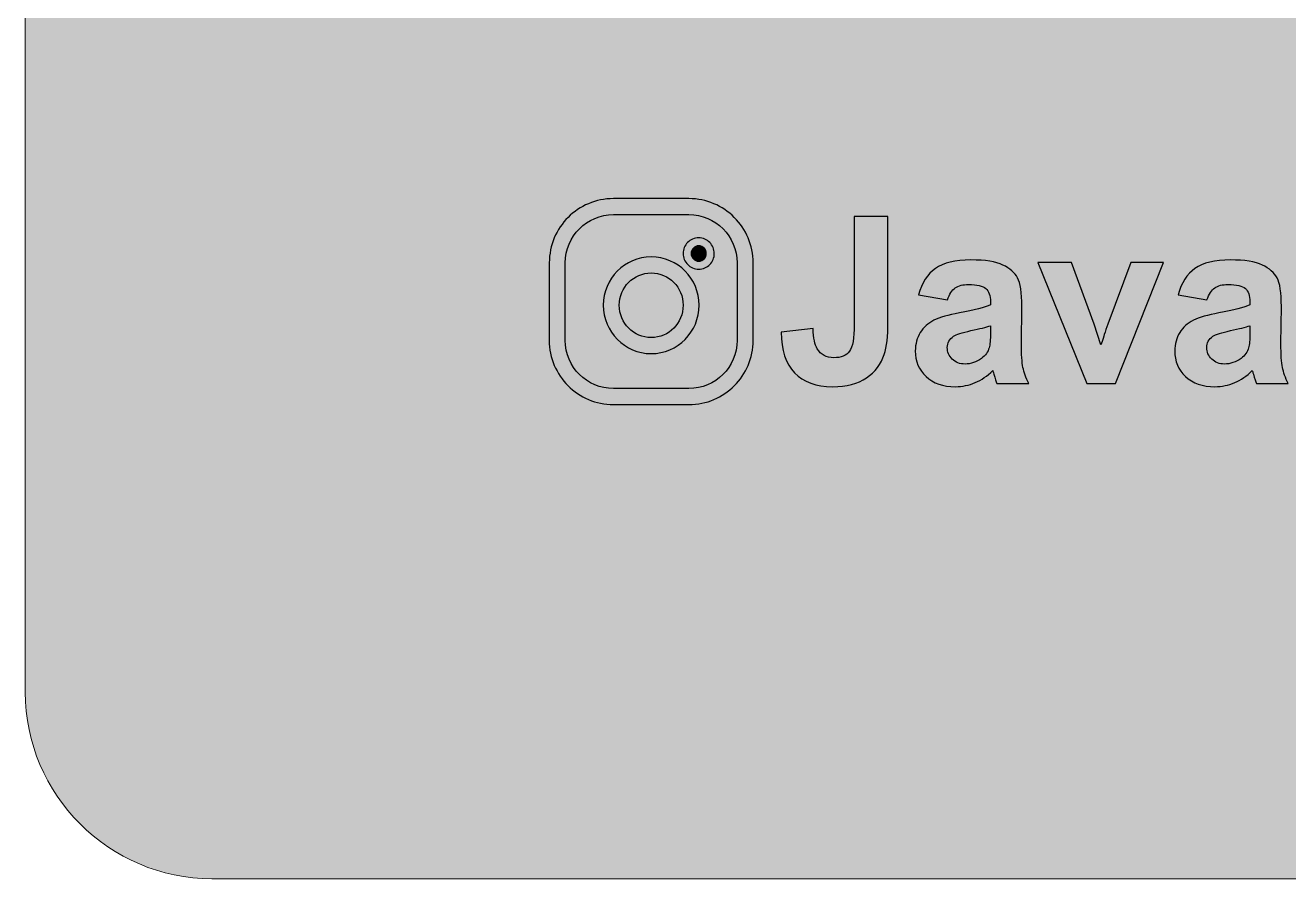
# Model space of a CAD drawing. Header units: millimetres. Extents: x -355.9 to -255.9, y -181.3 to -81.3.
# Drawn here: x -355.88 to -321.1, y -181.34 to -157.86 of the extents above; entities that cross this region are included whole.
import ezdxf

# ---------------------------------------------------------------- set-up
doc = ezdxf.new("R2010")
doc.units = ezdxf.units.MM
doc.header["$MEASUREMENT"] = 0
doc.layers.add('Layer 1', color=7, linetype='Continuous')

msp = doc.modelspace()

# ---------------------------------------------------------------- hatches: boundary and pattern name
at = {"layer": 'Layer 1', "true_color": 0xfff212}
h = msp.add_hatch(color=2, dxfattribs=at)
edge = h.paths.add_edge_path()
edge.add_spline(control_points=[(-261.0166, -81.3447), (-261.0166, -81.3447), (-350.7462, -81.3447), (-350.7462, -81.3447), (-353.5706, -81.3447), (-355.8814, -83.6554), (-355.8814, -86.4799), (-355.8814, -86.4799), (-355.8814, -176.2094), (-355.8814, -176.2094), (-355.8814, -179.0339), (-353.5706, -181.3446), (-350.7462, -181.3446), (-350.7462, -181.3446), (-261.0166, -181.3446), (-261.0166, -181.3446), (-258.1922, -181.3446), (-255.8814, -179.0339), (-255.8814, -176.2094), (-255.8814, -176.2094), (-255.8814, -86.4799), (-255.8814, -86.4799), (-255.8814, -83.6554), (-258.1922, -81.3447), (-261.0166, -81.3447)], knot_values=[0, 0, 0, 0, 0.125, 0.125, 0.125, 0.25, 0.25, 0.25, 0.375, 0.375, 0.375, 0.5, 0.5, 0.5, 0.625, 0.625, 0.625, 0.75, 0.75, 0.75, 0.875, 0.875, 0.875, 1, 1, 1, 1], degree=3, periodic=1)
at = {"layer": 'Layer 1', "true_color": 0x373435}
h = msp.add_hatch(color=250, dxfattribs=at)
edge = h.paths.add_edge_path()
edge.add_spline(control_points=[(-337.6101, -168.2965), (-337.6101, -168.2965), (-339.6883, -168.2969), (-339.6883, -168.2969), (-340.1759, -168.2969), (-340.618, -168.099), (-340.9378, -167.7792), (-341.2572, -167.4589), (-341.4556, -167.0168), (-341.4556, -166.5299), (-341.4556, -166.5299), (-341.4543, -164.3959), (-341.4543, -164.3959), (-341.4554, -163.9081), (-341.2575, -163.4662), (-340.9378, -163.1465), (-340.618, -162.8268), (-340.1759, -162.6289), (-339.6884, -162.6289), (-339.6884, -162.6289), (-337.6102, -162.6289), (-337.6102, -162.6289), (-337.1234, -162.6289), (-336.6817, -162.8268), (-336.3616, -163.1467), (-336.0409, -163.4675), (-335.843, -163.9091), (-335.843, -164.396), (-335.843, -164.396), (-335.843, -166.5299), (-335.843, -166.5299), (-335.843, -167.017), (-336.0411, -167.4589), (-336.3613, -167.779), (-336.6798, -168.0984), (-337.122, -168.2962), (-337.6101, -168.2965)], knot_values=[0, 0, 0, 0, 0.0833333, 0.0833333, 0.0833333, 0.1666667, 0.1666667, 0.1666667, 0.25, 0.25, 0.25, 0.3333333, 0.3333333, 0.3333333, 0.4166667, 0.4166667, 0.4166667, 0.5, 0.5, 0.5, 0.5833333, 0.5833333, 0.5833333, 0.6666667, 0.6666667, 0.6666667, 0.75, 0.75, 0.75, 0.8333333, 0.8333333, 0.8333333, 0.9166667, 0.9166667, 0.9166667, 1, 1, 1, 1], degree=3, periodic=1)
h = msp.add_hatch(color=250, dxfattribs=at)
edge = h.paths.add_edge_path()
edge.add_spline(control_points=[(-339.6883, -167.8559), (-339.6883, -167.8559), (-337.6102, -167.8559), (-337.6102, -167.8559), (-337.2447, -167.8569), (-336.913, -167.7079), (-336.6726, -167.4676), (-336.4323, -167.2285), (-336.2839, -166.8967), (-336.2839, -166.5304), (-336.2839, -166.5304), (-336.2839, -164.396), (-336.2839, -164.396), (-336.2839, -164.0292), (-336.4323, -163.6973), (-336.6714, -163.4584), (-336.9115, -163.2182), (-337.2435, -163.07), (-337.6102, -163.07), (-337.6102, -163.07), (-339.6884, -163.07), (-339.6884, -163.07), (-340.0544, -163.07), (-340.3863, -163.2184), (-340.626, -163.4582), (-340.8657, -163.6979), (-341.0143, -164.0296), (-341.0143, -164.3959), (-341.0143, -164.3959), (-341.0154, -166.5299), (-341.0154, -166.5299), (-341.0143, -166.8965), (-340.8662, -167.2285), (-340.6268, -167.4675), (-340.3863, -167.7073), (-340.0544, -167.8559), (-339.6883, -167.8559)], knot_values=[0, 0, 0, 0, 0.0833333, 0.0833333, 0.0833333, 0.1666667, 0.1666667, 0.1666667, 0.25, 0.25, 0.25, 0.3333333, 0.3333333, 0.3333333, 0.4166667, 0.4166667, 0.4166667, 0.5, 0.5, 0.5, 0.5833333, 0.5833333, 0.5833333, 0.6666667, 0.6666667, 0.6666667, 0.75, 0.75, 0.75, 0.8333333, 0.8333333, 0.8333333, 0.9166667, 0.9166667, 0.9166667, 1, 1, 1, 1], degree=3, periodic=1)
h = msp.add_hatch(color=250, dxfattribs=at)
edge = h.paths.add_edge_path()
edge.add_spline(control_points=[(-333.0608, -163.1222), (-333.0608, -163.1222), (-332.1296, -163.1222), (-332.1296, -163.1222), (-332.1296, -163.1222), (-332.1296, -166.0357), (-332.1296, -166.0357), (-332.1296, -166.4166), (-332.1629, -166.71), (-332.2302, -166.9154), (-332.3202, -167.183), (-332.4828, -167.3981), (-332.7193, -167.5609), (-332.9549, -167.7225), (-333.2663, -167.8038), (-333.6538, -167.8038), (-334.1075, -167.8038), (-334.4564, -167.6775), (-334.7005, -167.4239), (-334.9457, -167.1701), (-335.0687, -166.7977), (-335.0708, -166.3075), (-335.0708, -166.3075), (-334.1911, -166.2047), (-334.1911, -166.2047), (-334.1803, -166.467), (-334.1429, -166.6522), (-334.0766, -166.7602), (-333.9771, -166.9251), (-333.8261, -167.0075), (-333.6227, -167.0075), (-333.4183, -167.0075), (-333.2727, -166.9486), (-333.1882, -166.8298), (-333.1036, -166.7121), (-333.0608, -166.467), (-333.0608, -166.0945), (-333.0608, -166.0945), (-333.0608, -163.1222), (-333.0608, -163.1222)], knot_values=[0, 0, 0, 0, 0.0769231, 0.0769231, 0.0769231, 0.1538462, 0.1538462, 0.1538462, 0.2307692, 0.2307692, 0.2307692, 0.3076923, 0.3076923, 0.3076923, 0.3846154, 0.3846154, 0.3846154, 0.4615385, 0.4615385, 0.4615385, 0.5384615, 0.5384615, 0.5384615, 0.6153846, 0.6153846, 0.6153846, 0.6923077, 0.6923077, 0.6923077, 0.7692308, 0.7692308, 0.7692308, 0.8461538, 0.8461538, 0.8461538, 0.9230769, 0.9230769, 0.9230769, 1, 1, 1, 1], degree=3, periodic=1)
h = msp.add_hatch(color=250, dxfattribs=at)
edge = h.paths.add_edge_path()
edge.add_spline(control_points=[(-336.9108, -164.1394), (-336.9103, -164.2578), (-336.9581, -164.3653), (-337.0352, -164.4436), (-337.1141, -164.5231), (-337.2219, -164.5719), (-337.3402, -164.5719), (-337.4595, -164.5705), (-337.5672, -164.5221), (-337.6444, -164.4443), (-337.7223, -164.3653), (-337.7701, -164.2578), (-337.7701, -164.1397), (-337.7701, -164.0215), (-337.7223, -163.9139), (-337.6451, -163.8355), (-337.5663, -163.7562), (-337.4588, -163.7074), (-337.3402, -163.7074), (-337.2215, -163.7074), (-337.114, -163.7562), (-337.0361, -163.8348), (-336.9587, -163.9131), (-336.9115, -164.0209), (-336.9108, -164.1394)], knot_values=[0, 0, 0, 0, 0.125, 0.125, 0.125, 0.25, 0.25, 0.25, 0.375, 0.375, 0.375, 0.5, 0.5, 0.5, 0.625, 0.625, 0.625, 0.75, 0.75, 0.75, 0.875, 0.875, 0.875, 1, 1, 1, 1], degree=3, periodic=1)
h = msp.add_hatch(color=250, dxfattribs=at)
edge = h.paths.add_edge_path()
edge.add_spline(control_points=[(-337.1308, -164.1394), (-337.1308, -164.2566), (-337.2242, -164.3513), (-337.3402, -164.3513), (-337.4559, -164.3512), (-337.5496, -164.2566), (-337.5496, -164.1397), (-337.5496, -164.0225), (-337.4559, -163.9279), (-337.3402, -163.9279), (-337.2242, -163.9278), (-337.1308, -164.0226), (-337.1308, -164.1394)], knot_values=[0, 0, 0, 0, 0.25, 0.25, 0.25, 0.5, 0.5, 0.5, 0.75, 0.75, 0.75, 1, 1, 1, 1], degree=3, periodic=1)
h = msp.add_hatch(color=250, dxfattribs=at)
edge = h.paths.add_edge_path()
edge.add_spline(control_points=[(-337.3289, -165.5632), (-337.3289, -165.9291), (-337.4763, -166.2615), (-337.7145, -166.5025), (-337.9544, -166.7448), (-338.2844, -166.8941), (-338.648, -166.8941), (-339.0125, -166.893), (-339.3426, -166.7437), (-339.5807, -166.5033), (-339.8194, -166.2621), (-339.9671, -165.9295), (-339.9671, -165.5634), (-339.9671, -165.1969), (-339.8196, -164.8649), (-339.5815, -164.624), (-339.342, -164.382), (-339.0119, -164.2324), (-338.648, -164.2324), (-338.2841, -164.2324), (-337.954, -164.3818), (-337.7153, -164.623), (-337.4766, -164.8642), (-337.3289, -165.1968), (-337.3289, -165.5632)], knot_values=[0, 0, 0, 0, 0.125, 0.125, 0.125, 0.25, 0.25, 0.25, 0.375, 0.375, 0.375, 0.5, 0.5, 0.5, 0.625, 0.625, 0.625, 0.75, 0.75, 0.75, 0.875, 0.875, 0.875, 1, 1, 1, 1], degree=3, periodic=1)
h = msp.add_hatch(color=250, dxfattribs=at)
edge = h.paths.add_edge_path()
edge.add_spline(control_points=[(-330.4909, -165.4147), (-330.4909, -165.4147), (-331.2872, -165.2735), (-331.2872, -165.2735), (-331.1974, -164.9481), (-331.0422, -164.7074), (-330.8227, -164.5511), (-330.6033, -164.3949), (-330.2769, -164.3167), (-329.8445, -164.3167), (-329.4516, -164.3167), (-329.1584, -164.3627), (-328.9657, -164.4558), (-328.7741, -164.549), (-328.6382, -164.6667), (-328.5601, -164.8101), (-328.4819, -164.9536), (-328.4423, -165.2157), (-328.4423, -165.5989), (-328.4423, -165.5989), (-328.4551, -166.6264), (-328.4551, -166.6264), (-328.4551, -166.9186), (-328.4413, -167.1349), (-328.4134, -167.274), (-328.3856, -167.4131), (-328.3331, -167.562), (-328.256, -167.7203), (-328.256, -167.7203), (-329.1294, -167.7203), (-329.1294, -167.7203), (-329.152, -167.6625), (-329.1808, -167.577), (-329.2141, -167.4635), (-329.228, -167.411), (-329.2386, -167.3767), (-329.245, -167.3606), (-329.3949, -167.5084), (-329.5555, -167.6187), (-329.7267, -167.6926), (-329.8979, -167.7663), (-330.08, -167.8038), (-330.2737, -167.8038), (-330.615, -167.8038), (-330.8848, -167.7108), (-331.0818, -167.5245), (-331.2787, -167.3393), (-331.3772, -167.1038), (-331.3772, -166.8191), (-331.3772, -166.6319), (-331.3323, -166.4638), (-331.2423, -166.316), (-331.1524, -166.1695), (-331.0272, -166.056), (-330.8644, -165.9779), (-330.7029, -165.8997), (-330.4695, -165.8312), (-330.1645, -165.7723), (-329.7535, -165.6952), (-329.4677, -165.6224), (-329.3093, -165.5561), (-329.3093, -165.5561), (-329.3093, -165.4672), (-329.3093, -165.4672), (-329.3093, -165.296), (-329.351, -165.174), (-329.4345, -165.1001), (-329.5191, -165.0273), (-329.6775, -164.9909), (-329.9098, -164.9909), (-330.0671, -164.9909), (-330.189, -165.022), (-330.2769, -165.0851), (-330.3658, -165.1473), (-330.4363, -165.2574), (-330.4909, -165.4147)], knot_values=[0, 0, 0, 0, 0.04, 0.04, 0.04, 0.08, 0.08, 0.08, 0.12, 0.12, 0.12, 0.16, 0.16, 0.16, 0.2, 0.2, 0.2, 0.24, 0.24, 0.24, 0.28, 0.28, 0.28, 0.32, 0.32, 0.32, 0.36, 0.36, 0.36, 0.4, 0.4, 0.4, 0.44, 0.44, 0.44, 0.48, 0.48, 0.48, 0.52, 0.52, 0.52, 0.56, 0.56, 0.56, 0.6, 0.6, 0.6, 0.64, 0.64, 0.64, 0.68, 0.68, 0.68, 0.72, 0.72, 0.72, 0.76, 0.76, 0.76, 0.8, 0.8, 0.8, 0.84, 0.84, 0.84, 0.88, 0.88, 0.88, 0.92, 0.92, 0.92, 0.96, 0.96, 0.96, 1, 1, 1, 1], degree=3, periodic=1)
h = msp.add_hatch(color=250, dxfattribs=at)
edge = h.paths.add_edge_path()
edge.add_spline(control_points=[(-326.6582, -167.7203), (-326.6582, -167.7203), (-328.0013, -164.3873), (-328.0013, -164.3873), (-328.0013, -164.3873), (-327.0766, -164.3873), (-327.0766, -164.3873), (-327.0766, -164.3873), (-326.4494, -166.088), (-326.4494, -166.088), (-326.4494, -166.088), (-326.2674, -166.6564), (-326.2674, -166.6564), (-326.2193, -166.5119), (-326.1882, -166.4166), (-326.1765, -166.3706), (-326.1465, -166.2764), (-326.1154, -166.1822), (-326.0812, -166.088), (-326.0812, -166.088), (-325.4454, -164.3873), (-325.4454, -164.3873), (-325.4454, -164.3873), (-324.5399, -164.3873), (-324.5399, -164.3873), (-324.5399, -164.3873), (-325.8638, -167.7203), (-325.8638, -167.7203), (-325.8638, -167.7203), (-326.6582, -167.7203), (-326.6582, -167.7203)], knot_values=[0, 0, 0, 0, 0.1, 0.1, 0.1, 0.2, 0.2, 0.2, 0.3, 0.3, 0.3, 0.4, 0.4, 0.4, 0.5, 0.5, 0.5, 0.6, 0.6, 0.6, 0.7, 0.7, 0.7, 0.8, 0.8, 0.8, 0.9, 0.9, 0.9, 1, 1, 1, 1], degree=3, periodic=1)
h = msp.add_hatch(color=250, dxfattribs=at)
edge = h.paths.add_edge_path()
edge.add_spline(control_points=[(-323.3476, -165.4147), (-323.3476, -165.4147), (-324.1438, -165.2735), (-324.1438, -165.2735), (-324.054, -164.9481), (-323.8988, -164.7074), (-323.6793, -164.5511), (-323.46, -164.3949), (-323.1335, -164.3167), (-322.7011, -164.3167), (-322.3082, -164.3167), (-322.015, -164.3627), (-321.8223, -164.4558), (-321.6307, -164.549), (-321.4948, -164.6667), (-321.4167, -164.8101), (-321.3386, -164.9536), (-321.299, -165.2157), (-321.299, -165.5989), (-321.299, -165.5989), (-321.3117, -166.6264), (-321.3117, -166.6264), (-321.3117, -166.9186), (-321.2979, -167.1349), (-321.27, -167.274), (-321.2422, -167.4131), (-321.1897, -167.562), (-321.1127, -167.7203), (-321.1127, -167.7203), (-321.986, -167.7203), (-321.986, -167.7203), (-322.0086, -167.6625), (-322.0374, -167.577), (-322.0707, -167.4635), (-322.0846, -167.411), (-322.0952, -167.3767), (-322.1016, -167.3606), (-322.2515, -167.5084), (-322.4122, -167.6187), (-322.5833, -167.6926), (-322.7545, -167.7663), (-322.9366, -167.8038), (-323.1303, -167.8038), (-323.4716, -167.8038), (-323.7414, -167.7108), (-323.9384, -167.5245), (-324.1353, -167.3393), (-324.2338, -167.1038), (-324.2338, -166.8191), (-324.2338, -166.6319), (-324.1889, -166.4638), (-324.0989, -166.316), (-324.009, -166.1695), (-323.8838, -166.056), (-323.721, -165.9779), (-323.5595, -165.8997), (-323.3262, -165.8312), (-323.0211, -165.7723), (-322.6101, -165.6952), (-322.3243, -165.6224), (-322.1659, -165.5561), (-322.1659, -165.5561), (-322.1659, -165.4672), (-322.1659, -165.4672), (-322.1659, -165.296), (-322.2077, -165.174), (-322.2911, -165.1001), (-322.3757, -165.0273), (-322.5341, -164.9909), (-322.7664, -164.9909), (-322.9237, -164.9909), (-323.0457, -165.022), (-323.1335, -165.0851), (-323.2224, -165.1473), (-323.2929, -165.2574), (-323.3476, -165.4147)], knot_values=[0, 0, 0, 0, 0.04, 0.04, 0.04, 0.08, 0.08, 0.08, 0.12, 0.12, 0.12, 0.16, 0.16, 0.16, 0.2, 0.2, 0.2, 0.24, 0.24, 0.24, 0.28, 0.28, 0.28, 0.32, 0.32, 0.32, 0.36, 0.36, 0.36, 0.4, 0.4, 0.4, 0.44, 0.44, 0.44, 0.48, 0.48, 0.48, 0.52, 0.52, 0.52, 0.56, 0.56, 0.56, 0.6, 0.6, 0.6, 0.64, 0.64, 0.64, 0.68, 0.68, 0.68, 0.72, 0.72, 0.72, 0.76, 0.76, 0.76, 0.8, 0.8, 0.8, 0.84, 0.84, 0.84, 0.88, 0.88, 0.88, 0.92, 0.92, 0.92, 0.96, 0.96, 0.96, 1, 1, 1, 1], degree=3, periodic=1)
h = msp.add_hatch(color=250, dxfattribs=at)
edge = h.paths.add_edge_path()
edge.add_spline(control_points=[(-338.0276, -166.1937), (-337.8683, -166.0329), (-337.7701, -165.81), (-337.7701, -165.5632), (-337.7701, -165.3163), (-337.8683, -165.0934), (-338.027, -164.9331), (-338.1856, -164.7729), (-338.4056, -164.6736), (-338.648, -164.6736), (-338.89, -164.6736), (-339.1097, -164.7725), (-339.2681, -164.9324), (-339.4273, -165.0934), (-339.526, -165.3167), (-339.526, -165.5634), (-339.526, -165.81), (-339.4276, -166.0329), (-339.2689, -166.1932), (-339.1097, -166.354), (-338.8896, -166.454), (-338.648, -166.454), (-338.4053, -166.453), (-338.1859, -166.354), (-338.0276, -166.1937)], knot_values=[0, 0, 0, 0, 0.125, 0.125, 0.125, 0.25, 0.25, 0.25, 0.375, 0.375, 0.375, 0.5, 0.5, 0.5, 0.625, 0.625, 0.625, 0.75, 0.75, 0.75, 0.875, 0.875, 0.875, 1, 1, 1, 1], degree=3, periodic=1)
h = msp.add_hatch(color=250, dxfattribs=at)
edge = h.paths.add_edge_path()
edge.add_spline(control_points=[(-329.3093, -166.1276), (-329.4217, -166.1651), (-329.6004, -166.2101), (-329.8456, -166.2625), (-330.0895, -166.315), (-330.2502, -166.3664), (-330.325, -166.4155), (-330.4395, -166.4981), (-330.4973, -166.6008), (-330.4973, -166.7259), (-330.4973, -166.8502), (-330.4513, -166.9561), (-330.3593, -167.046), (-330.2672, -167.136), (-330.1505, -167.1809), (-330.0082, -167.1809), (-329.8498, -167.1809), (-329.6978, -167.1284), (-329.5533, -167.0246), (-329.4474, -166.9444), (-329.3767, -166.848), (-329.3436, -166.7324), (-329.321, -166.6575), (-329.3093, -166.514), (-329.3093, -166.3033), (-329.3093, -166.3033), (-329.3093, -166.1276), (-329.3093, -166.1276)], knot_values=[0, 0, 0, 0, 0.1111111, 0.1111111, 0.1111111, 0.2222222, 0.2222222, 0.2222222, 0.3333333, 0.3333333, 0.3333333, 0.4444444, 0.4444444, 0.4444444, 0.5555556, 0.5555556, 0.5555556, 0.6666667, 0.6666667, 0.6666667, 0.7777778, 0.7777778, 0.7777778, 0.8888889, 0.8888889, 0.8888889, 1, 1, 1, 1], degree=3, periodic=1)
h = msp.add_hatch(color=250, dxfattribs=at)
edge = h.paths.add_edge_path()
edge.add_spline(control_points=[(-322.1659, -166.1276), (-322.2783, -166.1651), (-322.4571, -166.2101), (-322.7022, -166.2625), (-322.9461, -166.315), (-323.1068, -166.3664), (-323.1816, -166.4155), (-323.2961, -166.4981), (-323.3539, -166.6008), (-323.3539, -166.7259), (-323.3539, -166.8502), (-323.308, -166.9561), (-323.2159, -167.046), (-323.1238, -167.136), (-323.0071, -167.1809), (-322.8648, -167.1809), (-322.7065, -167.1809), (-322.5544, -167.1284), (-322.4099, -167.0246), (-322.304, -166.9444), (-322.2333, -166.848), (-322.2002, -166.7324), (-322.1776, -166.6575), (-322.1659, -166.514), (-322.1659, -166.3033), (-322.1659, -166.3033), (-322.1659, -166.1276), (-322.1659, -166.1276)], knot_values=[0, 0, 0, 0, 0.1111111, 0.1111111, 0.1111111, 0.2222222, 0.2222222, 0.2222222, 0.3333333, 0.3333333, 0.3333333, 0.4444444, 0.4444444, 0.4444444, 0.5555556, 0.5555556, 0.5555556, 0.6666667, 0.6666667, 0.6666667, 0.7777778, 0.7777778, 0.7777778, 0.8888889, 0.8888889, 0.8888889, 1, 1, 1, 1], degree=3, periodic=1)

# ---------------------------------------------------------------- linework, layer by layer
at = {"layer": 'Layer 1', "color": 250, "lineweight": 18}
msp.add_open_spline([(-261.0166, -81.3447), (-261.0166, -81.3447), (-350.7462, -81.3447), (-350.7462, -81.3447), (-353.5706, -81.3447), (-355.8814, -83.6554), (-355.8814, -86.4799), (-355.8814, -86.4799), (-355.8814, -176.2094), (-355.8814, -176.2094), (-355.8814, -179.0339), (-353.5706, -181.3446), (-350.7462, -181.3446), (-350.7462, -181.3446), (-261.0166, -181.3446), (-261.0166, -181.3446), (-258.1922, -181.3446), (-255.8814, -179.0339), (-255.8814, -176.2094), (-255.8814, -176.2094), (-255.8814, -86.4799), (-255.8814, -86.4799), (-255.8814, -83.6554), (-258.1922, -81.3447), (-261.0166, -81.3447)], degree=3, knots=[0, 0, 0, 0, 0.125, 0.125, 0.125, 0.25, 0.25, 0.25, 0.375, 0.375, 0.375, 0.5, 0.5, 0.5, 0.625, 0.625, 0.625, 0.75, 0.75, 0.75, 0.875, 0.875, 0.875, 1, 1, 1, 1], dxfattribs=at)
at = {"layer": 'Layer 1', "color": 250}
for points, knots in [([(-337.6101, -168.2965), (-337.6101, -168.2965), (-339.6883, -168.2969), (-339.6883, -168.2969), (-340.1759, -168.2969), (-340.618, -168.099), (-340.9378, -167.7792), (-341.2572, -167.4589), (-341.4556, -167.0168), (-341.4556, -166.5299), (-341.4556, -166.5299), (-341.4543, -164.3959), (-341.4543, -164.3959), (-341.4554, -163.9081), (-341.2575, -163.4662), (-340.9378, -163.1465), (-340.618, -162.8268), (-340.1759, -162.6289), (-339.6884, -162.6289), (-339.6884, -162.6289), (-337.6102, -162.6289), (-337.6102, -162.6289), (-337.1234, -162.6289), (-336.6817, -162.8268), (-336.3616, -163.1467), (-336.0409, -163.4675), (-335.843, -163.9091), (-335.843, -164.396), (-335.843, -164.396), (-335.843, -166.5299), (-335.843, -166.5299), (-335.843, -167.017), (-336.0411, -167.4589), (-336.3613, -167.779), (-336.6798, -168.0984), (-337.122, -168.2962), (-337.6101, -168.2965)], [0, 0, 0, 0, 0.0833333, 0.0833333, 0.0833333, 0.1666667, 0.1666667, 0.1666667, 0.25, 0.25, 0.25, 0.3333333, 0.3333333, 0.3333333, 0.4166667, 0.4166667, 0.4166667, 0.5, 0.5, 0.5, 0.5833333, 0.5833333, 0.5833333, 0.6666667, 0.6666667, 0.6666667, 0.75, 0.75, 0.75, 0.8333333, 0.8333333, 0.8333333, 0.9166667, 0.9166667, 0.9166667, 1, 1, 1, 1]), ([(-339.6883, -167.8559), (-339.6883, -167.8559), (-337.6102, -167.8559), (-337.6102, -167.8559), (-337.2447, -167.8569), (-336.913, -167.7079), (-336.6726, -167.4676), (-336.4323, -167.2285), (-336.2839, -166.8967), (-336.2839, -166.5304), (-336.2839, -166.5304), (-336.2839, -164.396), (-336.2839, -164.396), (-336.2839, -164.0292), (-336.4323, -163.6973), (-336.6714, -163.4584), (-336.9115, -163.2182), (-337.2435, -163.07), (-337.6102, -163.07), (-337.6102, -163.07), (-339.6884, -163.07), (-339.6884, -163.07), (-340.0544, -163.07), (-340.3863, -163.2184), (-340.626, -163.4582), (-340.8657, -163.6979), (-341.0143, -164.0296), (-341.0143, -164.3959), (-341.0143, -164.3959), (-341.0154, -166.5299), (-341.0154, -166.5299), (-341.0143, -166.8965), (-340.8662, -167.2285), (-340.6268, -167.4675), (-340.3863, -167.7073), (-340.0544, -167.8559), (-339.6883, -167.8559)], [0, 0, 0, 0, 0.0833333, 0.0833333, 0.0833333, 0.1666667, 0.1666667, 0.1666667, 0.25, 0.25, 0.25, 0.3333333, 0.3333333, 0.3333333, 0.4166667, 0.4166667, 0.4166667, 0.5, 0.5, 0.5, 0.5833333, 0.5833333, 0.5833333, 0.6666667, 0.6666667, 0.6666667, 0.75, 0.75, 0.75, 0.8333333, 0.8333333, 0.8333333, 0.9166667, 0.9166667, 0.9166667, 1, 1, 1, 1]), ([(-333.0608, -163.1222), (-333.0608, -163.1222), (-332.1296, -163.1222), (-332.1296, -163.1222), (-332.1296, -163.1222), (-332.1296, -166.0357), (-332.1296, -166.0357), (-332.1296, -166.4166), (-332.1629, -166.71), (-332.2302, -166.9154), (-332.3202, -167.183), (-332.4828, -167.3981), (-332.7193, -167.5609), (-332.9549, -167.7225), (-333.2663, -167.8038), (-333.6538, -167.8038), (-334.1075, -167.8038), (-334.4564, -167.6775), (-334.7005, -167.4239), (-334.9457, -167.1701), (-335.0687, -166.7977), (-335.0708, -166.3075), (-335.0708, -166.3075), (-334.1911, -166.2047), (-334.1911, -166.2047), (-334.1803, -166.467), (-334.1429, -166.6522), (-334.0766, -166.7602), (-333.9771, -166.9251), (-333.8261, -167.0075), (-333.6227, -167.0075), (-333.4183, -167.0075), (-333.2727, -166.9486), (-333.1882, -166.8298), (-333.1036, -166.7121), (-333.0608, -166.467), (-333.0608, -166.0945), (-333.0608, -166.0945), (-333.0608, -163.1222), (-333.0608, -163.1222)], [0, 0, 0, 0, 0.0769231, 0.0769231, 0.0769231, 0.1538462, 0.1538462, 0.1538462, 0.2307692, 0.2307692, 0.2307692, 0.3076923, 0.3076923, 0.3076923, 0.3846154, 0.3846154, 0.3846154, 0.4615385, 0.4615385, 0.4615385, 0.5384615, 0.5384615, 0.5384615, 0.6153846, 0.6153846, 0.6153846, 0.6923077, 0.6923077, 0.6923077, 0.7692308, 0.7692308, 0.7692308, 0.8461538, 0.8461538, 0.8461538, 0.9230769, 0.9230769, 0.9230769, 1, 1, 1, 1]), ([(-336.9108, -164.1394), (-336.9103, -164.2578), (-336.9581, -164.3653), (-337.0352, -164.4436), (-337.1141, -164.5231), (-337.2219, -164.5719), (-337.3402, -164.5719), (-337.4595, -164.5705), (-337.5672, -164.5221), (-337.6444, -164.4443), (-337.7223, -164.3653), (-337.7701, -164.2578), (-337.7701, -164.1397), (-337.7701, -164.0215), (-337.7223, -163.9139), (-337.6451, -163.8355), (-337.5663, -163.7562), (-337.4588, -163.7074), (-337.3402, -163.7074), (-337.2215, -163.7074), (-337.114, -163.7562), (-337.0361, -163.8348), (-336.9587, -163.9131), (-336.9115, -164.0209), (-336.9108, -164.1394)], [0, 0, 0, 0, 0.125, 0.125, 0.125, 0.25, 0.25, 0.25, 0.375, 0.375, 0.375, 0.5, 0.5, 0.5, 0.625, 0.625, 0.625, 0.75, 0.75, 0.75, 0.875, 0.875, 0.875, 1, 1, 1, 1]), ([(-337.1308, -164.1394), (-337.1308, -164.2566), (-337.2242, -164.3513), (-337.3402, -164.3513), (-337.4559, -164.3512), (-337.5496, -164.2566), (-337.5496, -164.1397), (-337.5496, -164.0225), (-337.4559, -163.9279), (-337.3402, -163.9279), (-337.2242, -163.9278), (-337.1308, -164.0226), (-337.1308, -164.1394)], [0, 0, 0, 0, 0.25, 0.25, 0.25, 0.5, 0.5, 0.5, 0.75, 0.75, 0.75, 1, 1, 1, 1]), ([(-337.3289, -165.5632), (-337.3289, -165.9291), (-337.4763, -166.2615), (-337.7145, -166.5025), (-337.9544, -166.7448), (-338.2844, -166.8941), (-338.648, -166.8941), (-339.0125, -166.893), (-339.3426, -166.7437), (-339.5807, -166.5033), (-339.8194, -166.2621), (-339.9671, -165.9295), (-339.9671, -165.5634), (-339.9671, -165.1969), (-339.8196, -164.8649), (-339.5815, -164.624), (-339.342, -164.382), (-339.0119, -164.2324), (-338.648, -164.2324), (-338.2841, -164.2324), (-337.954, -164.3818), (-337.7153, -164.623), (-337.4766, -164.8642), (-337.3289, -165.1968), (-337.3289, -165.5632)], [0, 0, 0, 0, 0.125, 0.125, 0.125, 0.25, 0.25, 0.25, 0.375, 0.375, 0.375, 0.5, 0.5, 0.5, 0.625, 0.625, 0.625, 0.75, 0.75, 0.75, 0.875, 0.875, 0.875, 1, 1, 1, 1]), ([(-330.4909, -165.4147), (-330.4909, -165.4147), (-331.2872, -165.2735), (-331.2872, -165.2735), (-331.1974, -164.9481), (-331.0422, -164.7074), (-330.8227, -164.5511), (-330.6033, -164.3949), (-330.2769, -164.3167), (-329.8445, -164.3167), (-329.4516, -164.3167), (-329.1584, -164.3627), (-328.9657, -164.4558), (-328.7741, -164.549), (-328.6382, -164.6667), (-328.5601, -164.8101), (-328.4819, -164.9536), (-328.4423, -165.2157), (-328.4423, -165.5989), (-328.4423, -165.5989), (-328.4551, -166.6264), (-328.4551, -166.6264), (-328.4551, -166.9186), (-328.4413, -167.1349), (-328.4134, -167.274), (-328.3856, -167.4131), (-328.3331, -167.562), (-328.256, -167.7203), (-328.256, -167.7203), (-329.1294, -167.7203), (-329.1294, -167.7203), (-329.152, -167.6625), (-329.1808, -167.577), (-329.2141, -167.4635), (-329.228, -167.411), (-329.2386, -167.3767), (-329.245, -167.3606), (-329.3949, -167.5084), (-329.5555, -167.6187), (-329.7267, -167.6926), (-329.8979, -167.7663), (-330.08, -167.8038), (-330.2737, -167.8038), (-330.615, -167.8038), (-330.8848, -167.7108), (-331.0818, -167.5245), (-331.2787, -167.3393), (-331.3772, -167.1038), (-331.3772, -166.8191), (-331.3772, -166.6319), (-331.3323, -166.4638), (-331.2423, -166.316), (-331.1524, -166.1695), (-331.0272, -166.056), (-330.8644, -165.9779), (-330.7029, -165.8997), (-330.4695, -165.8312), (-330.1645, -165.7723), (-329.7535, -165.6952), (-329.4677, -165.6224), (-329.3093, -165.5561), (-329.3093, -165.5561), (-329.3093, -165.4672), (-329.3093, -165.4672), (-329.3093, -165.296), (-329.351, -165.174), (-329.4345, -165.1001), (-329.5191, -165.0273), (-329.6775, -164.9909), (-329.9098, -164.9909), (-330.0671, -164.9909), (-330.189, -165.022), (-330.2769, -165.0851), (-330.3658, -165.1473), (-330.4363, -165.2574), (-330.4909, -165.4147)], [0, 0, 0, 0, 0.04, 0.04, 0.04, 0.08, 0.08, 0.08, 0.12, 0.12, 0.12, 0.16, 0.16, 0.16, 0.2, 0.2, 0.2, 0.24, 0.24, 0.24, 0.28, 0.28, 0.28, 0.32, 0.32, 0.32, 0.36, 0.36, 0.36, 0.4, 0.4, 0.4, 0.44, 0.44, 0.44, 0.48, 0.48, 0.48, 0.52, 0.52, 0.52, 0.56, 0.56, 0.56, 0.6, 0.6, 0.6, 0.64, 0.64, 0.64, 0.68, 0.68, 0.68, 0.72, 0.72, 0.72, 0.76, 0.76, 0.76, 0.8, 0.8, 0.8, 0.84, 0.84, 0.84, 0.88, 0.88, 0.88, 0.92, 0.92, 0.92, 0.96, 0.96, 0.96, 1, 1, 1, 1]), ([(-326.6582, -167.7203), (-326.6582, -167.7203), (-328.0013, -164.3873), (-328.0013, -164.3873), (-328.0013, -164.3873), (-327.0766, -164.3873), (-327.0766, -164.3873), (-327.0766, -164.3873), (-326.4494, -166.088), (-326.4494, -166.088), (-326.4494, -166.088), (-326.2674, -166.6564), (-326.2674, -166.6564), (-326.2193, -166.5119), (-326.1882, -166.4166), (-326.1765, -166.3706), (-326.1465, -166.2764), (-326.1154, -166.1822), (-326.0812, -166.088), (-326.0812, -166.088), (-325.4454, -164.3873), (-325.4454, -164.3873), (-325.4454, -164.3873), (-324.5399, -164.3873), (-324.5399, -164.3873), (-324.5399, -164.3873), (-325.8638, -167.7203), (-325.8638, -167.7203), (-325.8638, -167.7203), (-326.6582, -167.7203), (-326.6582, -167.7203)], [0, 0, 0, 0, 0.1, 0.1, 0.1, 0.2, 0.2, 0.2, 0.3, 0.3, 0.3, 0.4, 0.4, 0.4, 0.5, 0.5, 0.5, 0.6, 0.6, 0.6, 0.7, 0.7, 0.7, 0.8, 0.8, 0.8, 0.9, 0.9, 0.9, 1, 1, 1, 1]), ([(-323.3476, -165.4147), (-323.3476, -165.4147), (-324.1438, -165.2735), (-324.1438, -165.2735), (-324.054, -164.9481), (-323.8988, -164.7074), (-323.6793, -164.5511), (-323.46, -164.3949), (-323.1335, -164.3167), (-322.7011, -164.3167), (-322.3082, -164.3167), (-322.015, -164.3627), (-321.8223, -164.4558), (-321.6307, -164.549), (-321.4948, -164.6667), (-321.4167, -164.8101), (-321.3386, -164.9536), (-321.299, -165.2157), (-321.299, -165.5989), (-321.299, -165.5989), (-321.3117, -166.6264), (-321.3117, -166.6264), (-321.3117, -166.9186), (-321.2979, -167.1349), (-321.27, -167.274), (-321.2422, -167.4131), (-321.1897, -167.562), (-321.1127, -167.7203), (-321.1127, -167.7203), (-321.986, -167.7203), (-321.986, -167.7203), (-322.0086, -167.6625), (-322.0374, -167.577), (-322.0707, -167.4635), (-322.0846, -167.411), (-322.0952, -167.3767), (-322.1016, -167.3606), (-322.2515, -167.5084), (-322.4122, -167.6187), (-322.5833, -167.6926), (-322.7545, -167.7663), (-322.9366, -167.8038), (-323.1303, -167.8038), (-323.4716, -167.8038), (-323.7414, -167.7108), (-323.9384, -167.5245), (-324.1353, -167.3393), (-324.2338, -167.1038), (-324.2338, -166.8191), (-324.2338, -166.6319), (-324.1889, -166.4638), (-324.0989, -166.316), (-324.009, -166.1695), (-323.8838, -166.056), (-323.721, -165.9779), (-323.5595, -165.8997), (-323.3262, -165.8312), (-323.0211, -165.7723), (-322.6101, -165.6952), (-322.3243, -165.6224), (-322.1659, -165.5561), (-322.1659, -165.5561), (-322.1659, -165.4672), (-322.1659, -165.4672), (-322.1659, -165.296), (-322.2077, -165.174), (-322.2911, -165.1001), (-322.3757, -165.0273), (-322.5341, -164.9909), (-322.7664, -164.9909), (-322.9237, -164.9909), (-323.0457, -165.022), (-323.1335, -165.0851), (-323.2224, -165.1473), (-323.2929, -165.2574), (-323.3476, -165.4147)], [0, 0, 0, 0, 0.04, 0.04, 0.04, 0.08, 0.08, 0.08, 0.12, 0.12, 0.12, 0.16, 0.16, 0.16, 0.2, 0.2, 0.2, 0.24, 0.24, 0.24, 0.28, 0.28, 0.28, 0.32, 0.32, 0.32, 0.36, 0.36, 0.36, 0.4, 0.4, 0.4, 0.44, 0.44, 0.44, 0.48, 0.48, 0.48, 0.52, 0.52, 0.52, 0.56, 0.56, 0.56, 0.6, 0.6, 0.6, 0.64, 0.64, 0.64, 0.68, 0.68, 0.68, 0.72, 0.72, 0.72, 0.76, 0.76, 0.76, 0.8, 0.8, 0.8, 0.84, 0.84, 0.84, 0.88, 0.88, 0.88, 0.92, 0.92, 0.92, 0.96, 0.96, 0.96, 1, 1, 1, 1]), ([(-338.0276, -166.1937), (-337.8683, -166.0329), (-337.7701, -165.81), (-337.7701, -165.5632), (-337.7701, -165.3163), (-337.8683, -165.0934), (-338.027, -164.9331), (-338.1856, -164.7729), (-338.4056, -164.6736), (-338.648, -164.6736), (-338.89, -164.6736), (-339.1097, -164.7725), (-339.2681, -164.9324), (-339.4273, -165.0934), (-339.526, -165.3167), (-339.526, -165.5634), (-339.526, -165.81), (-339.4276, -166.0329), (-339.2689, -166.1932), (-339.1097, -166.354), (-338.8896, -166.454), (-338.648, -166.454), (-338.4053, -166.453), (-338.1859, -166.354), (-338.0276, -166.1937)], [0, 0, 0, 0, 0.125, 0.125, 0.125, 0.25, 0.25, 0.25, 0.375, 0.375, 0.375, 0.5, 0.5, 0.5, 0.625, 0.625, 0.625, 0.75, 0.75, 0.75, 0.875, 0.875, 0.875, 1, 1, 1, 1]), ([(-329.3093, -166.1276), (-329.4217, -166.1651), (-329.6004, -166.2101), (-329.8456, -166.2625), (-330.0895, -166.315), (-330.2502, -166.3664), (-330.325, -166.4155), (-330.4395, -166.4981), (-330.4973, -166.6008), (-330.4973, -166.7259), (-330.4973, -166.8502), (-330.4513, -166.9561), (-330.3593, -167.046), (-330.2672, -167.136), (-330.1505, -167.1809), (-330.0082, -167.1809), (-329.8498, -167.1809), (-329.6978, -167.1284), (-329.5533, -167.0246), (-329.4474, -166.9444), (-329.3767, -166.848), (-329.3436, -166.7324), (-329.321, -166.6575), (-329.3093, -166.514), (-329.3093, -166.3033), (-329.3093, -166.3033), (-329.3093, -166.1276), (-329.3093, -166.1276)], [0, 0, 0, 0, 0.1111111, 0.1111111, 0.1111111, 0.2222222, 0.2222222, 0.2222222, 0.3333333, 0.3333333, 0.3333333, 0.4444444, 0.4444444, 0.4444444, 0.5555556, 0.5555556, 0.5555556, 0.6666667, 0.6666667, 0.6666667, 0.7777778, 0.7777778, 0.7777778, 0.8888889, 0.8888889, 0.8888889, 1, 1, 1, 1]), ([(-322.1659, -166.1276), (-322.2783, -166.1651), (-322.4571, -166.2101), (-322.7022, -166.2625), (-322.9461, -166.315), (-323.1068, -166.3664), (-323.1816, -166.4155), (-323.2961, -166.4981), (-323.3539, -166.6008), (-323.3539, -166.7259), (-323.3539, -166.8502), (-323.308, -166.9561), (-323.2159, -167.046), (-323.1238, -167.136), (-323.0071, -167.1809), (-322.8648, -167.1809), (-322.7065, -167.1809), (-322.5544, -167.1284), (-322.4099, -167.0246), (-322.304, -166.9444), (-322.2333, -166.848), (-322.2002, -166.7324), (-322.1776, -166.6575), (-322.1659, -166.514), (-322.1659, -166.3033), (-322.1659, -166.3033), (-322.1659, -166.1276), (-322.1659, -166.1276)], [0, 0, 0, 0, 0.1111111, 0.1111111, 0.1111111, 0.2222222, 0.2222222, 0.2222222, 0.3333333, 0.3333333, 0.3333333, 0.4444444, 0.4444444, 0.4444444, 0.5555556, 0.5555556, 0.5555556, 0.6666667, 0.6666667, 0.6666667, 0.7777778, 0.7777778, 0.7777778, 0.8888889, 0.8888889, 0.8888889, 1, 1, 1, 1])]:
    msp.add_open_spline(points, degree=3, knots=knots, dxfattribs=at)

doc.saveas('drawing.dxf')
